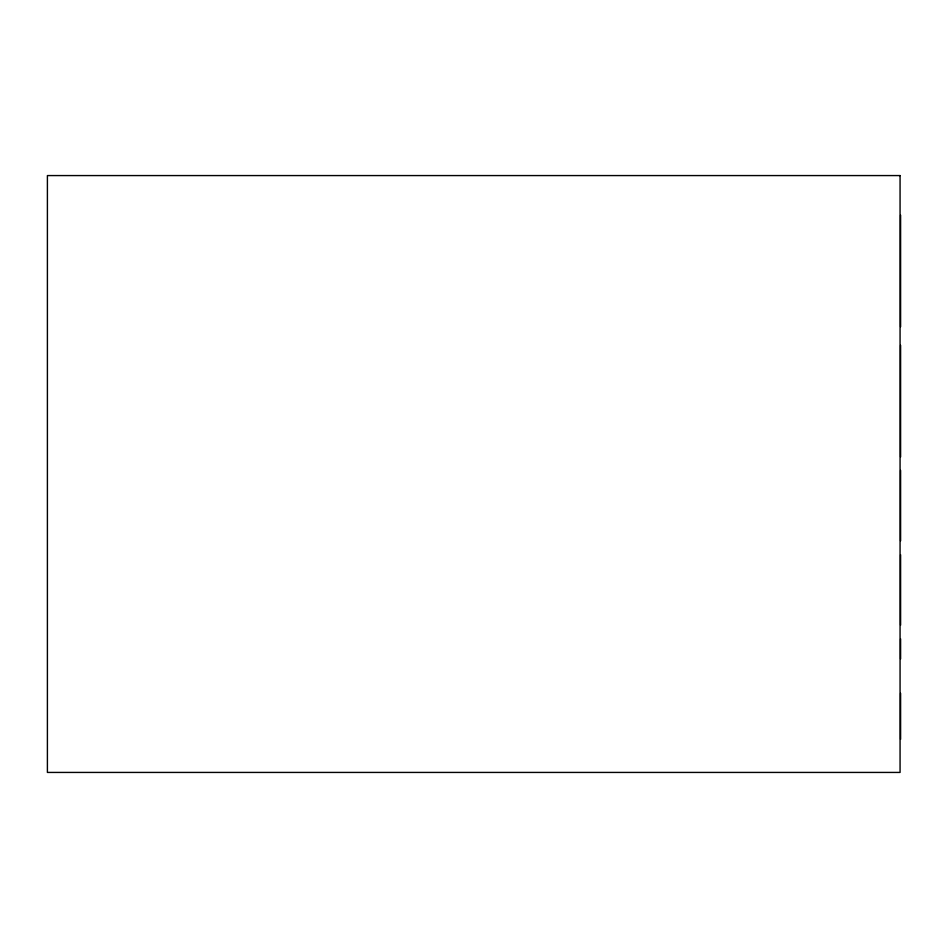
<?xml version="1.0" encoding="UTF-8"?>
<svg xmlns="http://www.w3.org/2000/svg" width="948" height="948" viewBox="0 0 948 948"><rect width="100%" height="100%" fill="white"/><g stroke="black" fill="none" stroke-linecap="round" stroke-linejoin="round"><path stroke-width="1.42" d="M900.6 215.125L900.6 326.776M900.6 345.297L900.6 456.948M900.6 470.398L900.6 540.881M900.6 554.746L900.6 625.159M900.6 638.881L900.6 658.967M900.6 693.284L900.6 739.322M900.067 175.57L47.4 175.57L47.4 772.43L900.067 772.43L900.067 175.57"/></g></svg>
